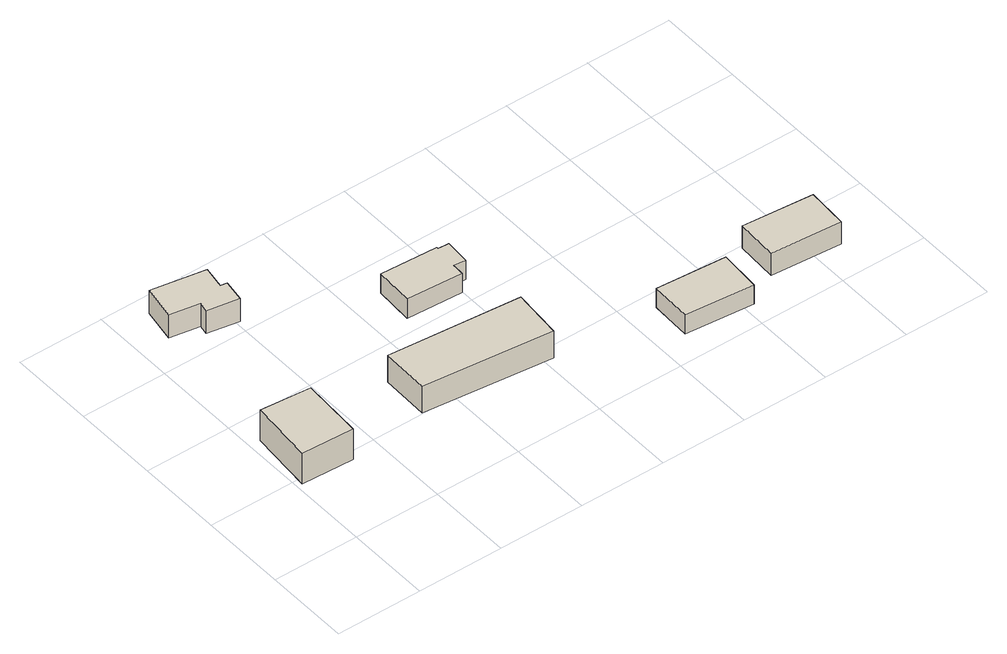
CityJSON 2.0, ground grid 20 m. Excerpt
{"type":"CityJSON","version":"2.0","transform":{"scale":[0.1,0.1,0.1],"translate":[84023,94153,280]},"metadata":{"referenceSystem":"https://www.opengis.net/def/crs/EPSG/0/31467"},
"CityObjects":{
"building1":{"type":"Building","geometry":[{"type":"Solid","lod":"1","boundaries":[[[[0,1,2,3]],[[2,4,5,3]],[[1,6,4,2]],[[0,7,6,1]],[[3,5,7,0]],[[4,6,7,5]]]]}]},
"building2":{"type":"Building","geometry":[{"type":"Solid","lod":"1","boundaries":[[[[8,9,10,11,12,13,14,15]],[[14,16,17,15]],[[13,18,16,14]],[[12,19,18,13]],[[11,20,19,12]],[[10,21,20,11]],[[9,22,21,10]],[[8,23,22,9]],[[15,17,23,8]],[[16,18,19,20,21,22,23,17]]]]}]},
"building3":{"type":"Building","geometry":[{"type":"Solid","lod":"1","boundaries":[[[[24,25,26,27]],[[26,28,29,27]],[[25,30,28,26]],[[24,31,30,25]],[[27,29,31,24]],[[28,30,31,29]]]]}]},
"building4":{"type":"Building","geometry":[{"type":"Solid","lod":"1","boundaries":[[[[32,33,34,35,36,37,38,39]],[[38,40,41,39]],[[37,42,40,38]],[[36,43,42,37]],[[35,44,43,36]],[[34,45,44,35]],[[33,46,45,34]],[[32,47,46,33]],[[39,41,47,32]],[[40,42,43,44,45,46,47,41]]]]}]},
"building5":{"type":"Building","geometry":[{"type":"Solid","lod":"1","boundaries":[[[[48,49,50,51]],[[50,52,53,51]],[[49,54,52,50]],[[48,55,54,49]],[[51,53,55,48]],[[52,54,55,53]]]]}]},
"building6":{"type":"Building","geometry":[{"type":"Solid","lod":"1","boundaries":[[[[56,57,58,59]],[[58,60,61,59]],[[57,62,60,58]],[[56,63,62,57]],[[59,61,63,56]],[[60,62,63,61]]]]}]}
},
"vertices":[
[128,171,98],[137,316,98],[20,326,98],[7,177,98],[20,326,18],[7,177,18],[137,316,18],[128,171,18],
[173,583,121],[181,634,121],[166,637,121],[175,689,121],[49,711,121],[35,631,121],[104,619,121],[100,596,121],[104,619,61],[100,596,61],[35,631,61],[49,711,61],[175,689,61],[166,637,61],[181,634,61],[173,583,61],
[317,195,87],[616,163,87],[627,280,87],[320,307,87],[627,280,17],[320,307,17],[616,163,17],[317,195,17],
[599,428,59],[600,456,59],[628,454,59],[632,512,59],[607,514,59],[607,518,59],[474,525,59],[469,436,59],[474,525,9],[469,436,9],[607,518,9],[607,514,9],[632,512,9],[628,454,9],[600,456,9],[599,428,9],
[826,18,115],[985,4,115],[992,101,115],[830,113,115],[992,101,65],[830,113,65],[985,4,65],[826,18,65],
[1069,148,120],[1064,51,120],[1227,38,120],[1233,134,120],[1227,38,62],[1233,134,62],[1064,51,62],[1069,148,62]
]}
